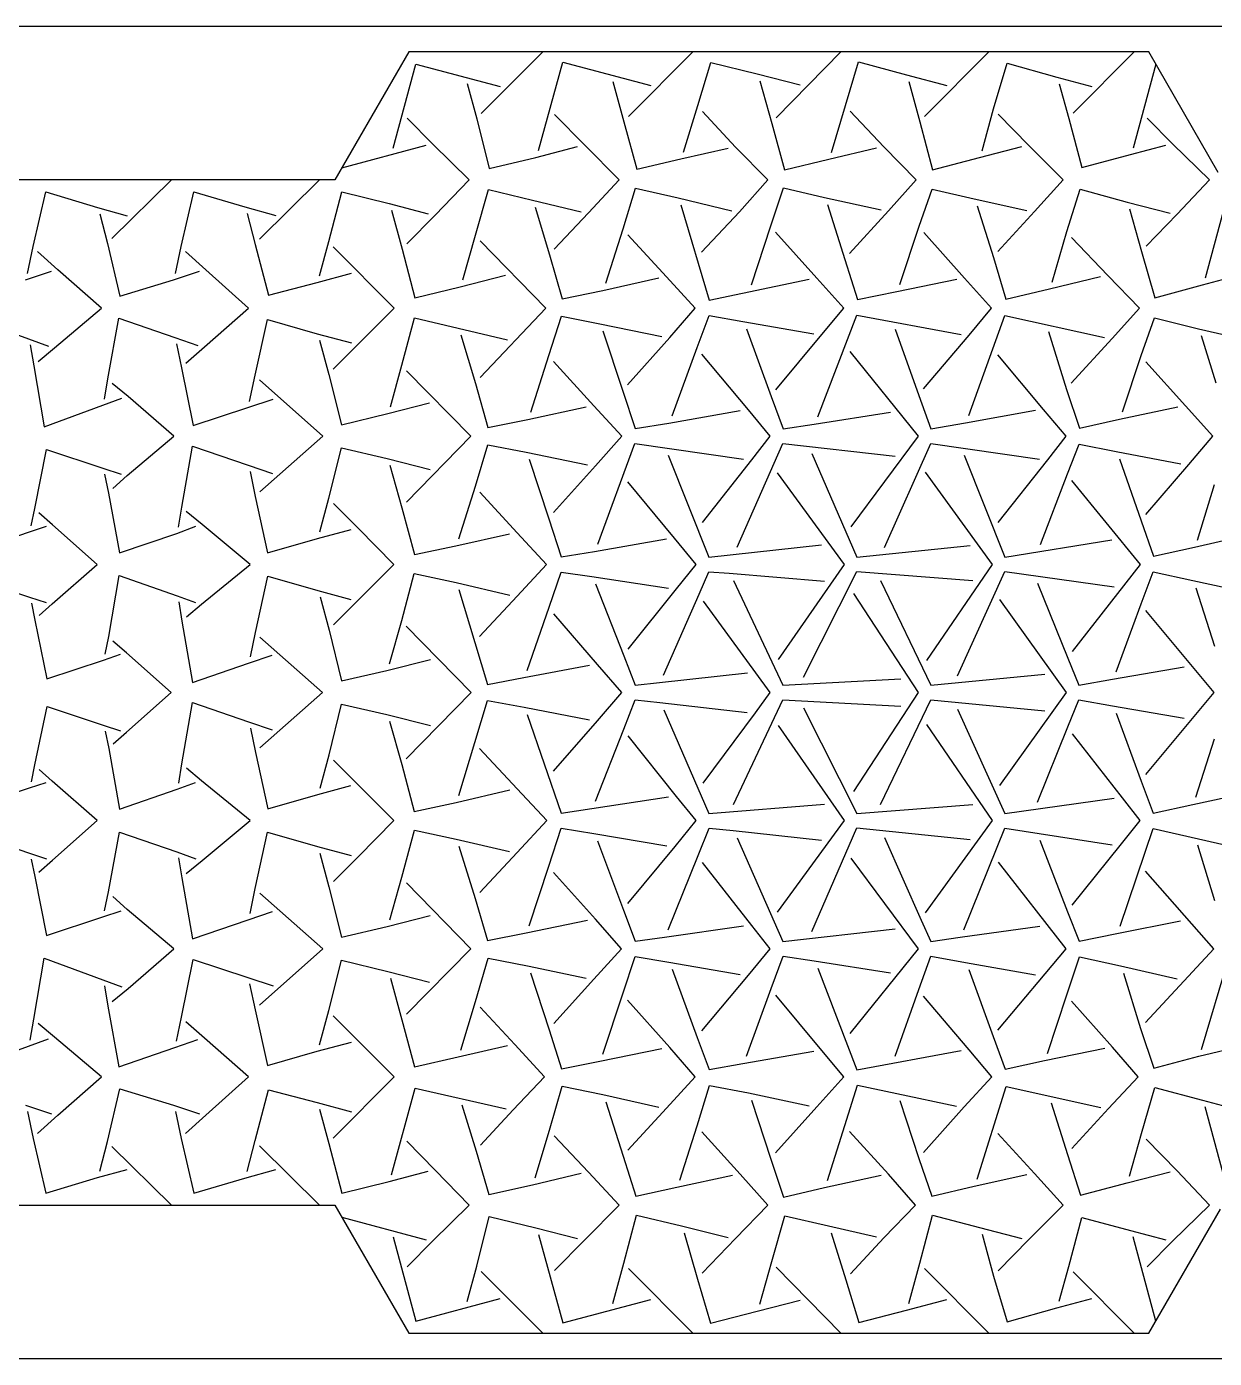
# Model space of a CAD drawing. Extents: x 1 to 258, y 1 to 91.
# Drawn here: x 128.6 to 208.9, y 1.2 to 91.2 of the extents above; entities that cross this region are included whole.
import ezdxf

# ---------------------------------------------------------------- set-up
doc = ezdxf.new("R2010")
doc.units = 0
doc.layers.add('BOUNDARY_1', color=4, linetype='CONTINUOUS')
doc.layers.add('CH', color=1, linetype='CONTINUOUS')

msp = doc.modelspace()

# ---------------------------------------------------------------- linework, layer by layer
at = {"layer": 'BOUNDARY_1'}
for p, q in [((258.085, 91.207), (0.955, 91.207)), ((154.477, 89.509), (149.477, 80.848)), ((204.477, 89.508), (154.477, 89.509)), ((209.184, 81.355), (204.477, 89.508)), ((149.477, 80.848), (109.477, 80.848)), ((109.477, 11.566), (149.477, 11.566)), ((149.477, 11.566), (154.477, 2.905)), ((204.477, 2.905), (209.321, 11.295)), ((154.477, 2.905), (204.477, 2.905)), ((0.955, 1.207), (258.085, 1.207))]:
    msp.add_line(p, q, dxfattribs=at)
at = {"layer": 'CH'}
for p, q in [((163.523, 89.508), (159.364, 85.339)), ((173.673, 89.508), (169.318, 85.141)), ((183.673, 89.508), (179.312, 85.042)), ((193.673, 89.508), (189.318, 85.141)), ((203.507, 89.508), (199.369, 85.358)), ((153.423, 82.995), (154.954, 88.681)), ((154.954, 88.681), (160.644, 87.165)), ((163.234, 82.829), (164.879, 88.812)), ((164.879, 88.812), (170.838, 87.223)), ((174.017, 85.876), (174.894, 88.786)), ((174.894, 88.786), (178.017, 88.01)), ((183.993, 85.876), (184.875, 88.818)), ((184.875, 88.818), (188.107, 87.951)), ((194.001, 85.66), (194.917, 88.746)), ((194.917, 88.746), (198.273, 87.785)), ((204.954, 88.681), (203.423, 82.995)), ((158.423, 87.36), (159.065, 84.976)), ((168.275, 87.498), (169.01, 84.769)), ((178.017, 88.01), (180.927, 87.268)), ((178.192, 87.554), (179.004, 84.662)), ((188.107, 87.951), (190.838, 87.223)), ((188.275, 87.498), (189.01, 84.769)), ((198.273, 87.785), (200.625, 87.159)), ((198.437, 87.346), (199.07, 84.996)), ((173.043, 82.725), (174.017, 85.876)), ((183.05, 82.708), (183.993, 85.876)), ((193.219, 82.815), (194.001, 85.66)), ((156.108, 83.268), (154.364, 85.017)), ((159.065, 84.976), (159.917, 81.609)), ((166.362, 83.189), (164.315, 85.264)), ((169.01, 84.769), (169.894, 81.57)), ((176.561, 83.062), (174.32, 85.481)), ((179.004, 84.662), (179.875, 81.537)), ((186.573, 83.083), (184.301, 85.484)), ((189.01, 84.769), (189.875, 81.537)), ((196.383, 83.183), (194.31, 85.284)), ((199.07, 84.996), (199.958, 81.681)), ((206.108, 83.268), (204.364, 85.017)), ((149.954, 81.674), (155.644, 83.191)), ((158.56, 80.848), (156.108, 83.268)), ((163.062, 82.374), (165.883, 83.11)), ((168.696, 80.848), (166.362, 83.189)), ((172.852, 82.265), (176.068, 82.997)), ((178.741, 80.848), (176.561, 83.062)), ((182.864, 82.244), (186.08, 83.011)), ((188.756, 80.848), (186.573, 83.083)), ((193.047, 82.359), (195.902, 83.104)), ((198.703, 80.848), (196.383, 83.183)), ((203.258, 82.555), (205.644, 83.191)), ((208.598, 80.848), (206.108, 83.268)), ((159.917, 81.609), (163.062, 82.374)), ((169.894, 81.57), (172.852, 82.265)), ((179.875, 81.537), (182.864, 82.244)), ((189.875, 81.537), (193.047, 82.359)), ((199.958, 81.681), (203.258, 82.555)), ((138.432, 80.848), (134.403, 76.892)), ((148.432, 80.848), (144.397, 76.844)), ((156.259, 78.477), (158.56, 80.848)), ((158.982, 77.116), (159.852, 80.197)), ((159.852, 80.197), (162.833, 79.481)), ((166.615, 78.625), (168.696, 80.848)), ((168.955, 77.551), (169.796, 80.295)), ((169.796, 80.295), (172.673, 79.631)), ((176.825, 78.687), (178.741, 80.848)), ((178.94, 77.748), (179.792, 80.302)), ((179.792, 80.302), (182.577, 79.667)), ((186.904, 78.753), (188.756, 80.848)), ((188.962, 77.715), (189.834, 80.23)), ((189.834, 80.23), (192.692, 79.561)), ((196.756, 78.707), (198.703, 80.848)), ((198.948, 77.352), (199.841, 80.217)), ((199.841, 80.217), (203.017, 79.35)), ((206.41, 78.53), (208.598, 80.848)), ((209.886, 80.138), (208.29, 74.211)), ((129.085, 76.339), (129.939, 80.047)), ((129.939, 80.047), (133.432, 78.989)), ((139.085, 76.339), (139.939, 80.047)), ((139.939, 80.047), (143.391, 79.02)), ((149.076, 76.678), (149.943, 80.04)), ((149.943, 80.04), (153.139, 79.246)), ((153.139, 79.246), (155.785, 78.555)), ((162.833, 79.481), (166.119, 78.697)), ((172.673, 79.631), (176.317, 78.762)), ((182.577, 79.667), (186.39, 78.82)), ((192.692, 79.561), (196.251, 78.772)), ((203.017, 79.35), (205.927, 78.607)), ((133.432, 78.989), (135.44, 78.431)), ((133.588, 78.559), (134.109, 76.542)), ((143.391, 79.02), (145.484, 78.45)), ((143.55, 78.588), (144.103, 76.491)), ((153.308, 78.797), (154.034, 76.159)), ((154.337, 76.531), (156.259, 78.477)), ((163.019, 79.015), (163.983, 75.777)), ((164.293, 76.171), (166.615, 78.625)), ((172.863, 79.153), (174.781, 72.714)), ((174.251, 75.967), (176.825, 78.687)), ((182.776, 79.188), (183.95, 75.462)), ((184.265, 75.874), (186.904, 78.753)), ((192.888, 79.091), (193.983, 75.614)), ((194.292, 76.019), (196.756, 78.707)), ((203.192, 78.893), (204.003, 76.002)), ((204.312, 76.381), (206.41, 78.53)), ((167.792, 73.86), (168.955, 77.551)), ((177.636, 73.757), (178.94, 77.748)), ((187.656, 73.788), (188.962, 77.715)), ((134.109, 76.542), (134.939, 72.988)), ((148.452, 74.363), (149.076, 76.678)), ((158.132, 74.086), (158.982, 77.116)), ((163.734, 72.187), (159.294, 76.733)), ((171.883, 74.288), (169.269, 77.14)), ((182.061, 74.202), (179.256, 77.327)), ((192.022, 74.199), (189.274, 77.294)), ((197.954, 73.949), (198.948, 77.352)), ((201.714, 74.393), (199.264, 76.956)), ((128.709, 74.531), (129.085, 76.339)), ((130.769, 74.781), (129.39, 76.011)), ((138.709, 74.531), (139.085, 76.339)), ((140.769, 74.781), (139.39, 76.011)), ((144.103, 76.491), (144.984, 73.066)), ((153.492, 72.187), (149.373, 76.317)), ((154.034, 76.159), (154.883, 72.89)), ((163.983, 75.777), (164.834, 72.805)), ((193.983, 75.614), (194.83, 72.798)), ((204.003, 76.002), (204.883, 72.89)), ((133.703, 72.187), (130.769, 74.781)), ((143.651, 72.187), (140.769, 74.781)), ((183.95, 75.462), (184.807, 72.759)), ((128.577, 74.102), (130.332, 74.68)), ((134.939, 72.988), (138.577, 74.102)), ((138.577, 74.102), (140.332, 74.68)), ((144.984, 73.066), (148.288, 73.925)), ((148.288, 73.925), (150.605, 74.542)), ((157.956, 73.624), (161.005, 74.403)), ((167.593, 73.383), (171.37, 74.221)), ((173.839, 72.187), (171.883, 74.288)), ((174.781, 72.714), (181.538, 74.139)), ((183.877, 72.187), (182.061, 74.202)), ((187.447, 73.307), (191.501, 74.14)), ((193.862, 72.187), (192.022, 74.199)), ((197.769, 73.477), (201.213, 74.317)), ((203.862, 72.187), (201.714, 74.393)), ((208.122, 73.759), (210.818, 74.477)), ((154.883, 72.89), (157.956, 73.624)), ((164.834, 72.805), (167.593, 73.383)), ((184.807, 72.759), (187.447, 73.307)), ((194.83, 72.798), (197.769, 73.477)), ((204.883, 72.89), (208.122, 73.759)), ((130.537, 69.51), (133.703, 72.187)), ((140.659, 69.564), (143.651, 72.187)), ((149.373, 68.057), (153.492, 72.187)), ((159.289, 67.49), (163.734, 72.187)), ((172.108, 70.204), (173.839, 72.187)), ((182.4, 70.406), (183.877, 72.187)), ((192.354, 70.354), (193.862, 72.187)), ((202.01, 70.127), (203.862, 72.187)), ((124.845, 71.55), (128.765, 70.114)), ((134.135, 67.402), (134.871, 71.504)), ((134.871, 71.504), (138.657, 70.192)), ((144.092, 67.66), (144.928, 71.406)), ((144.928, 71.406), (148.288, 70.45)), ((154.006, 68.319), (154.864, 71.517)), ((154.864, 71.517), (157.817, 70.835)), ((163.947, 68.989), (164.788, 71.648)), ((164.788, 71.648), (167.38, 71.127)), ((167.38, 71.127), (171.581, 70.264)), ((173.969, 69.52), (174.77, 71.68)), ((174.77, 71.68), (177.059, 71.279)), ((177.059, 71.279), (181.857, 70.451)), ((182.111, 64.841), (184.758, 71.7)), ((184.758, 71.7), (191.814, 70.405)), ((192.322, 64.935), (194.766, 71.687)), ((194.766, 71.687), (201.49, 70.195)), ((203.964, 68.978), (204.86, 71.524)), ((204.86, 71.524), (207.836, 70.785)), ((148.288, 70.45), (150.605, 69.832)), ((157.817, 70.835), (161.139, 70.043)), ((158.003, 70.369), (158.978, 67.095)), ((167.59, 70.641), (168.944, 66.571)), ((169.259, 66.996), (172.108, 70.204)), ((177.291, 70.787), (178.972, 66.217)), ((179.283, 66.664), (182.4, 70.406)), ((187.352, 70.772), (188.951, 66.282)), ((189.265, 66.725), (192.354, 70.354)), ((197.696, 70.597), (198.926, 66.694)), ((207.836, 70.785), (211.088, 70.045)), ((208.027, 70.323), (209.012, 67.138)), ((128.765, 70.114), (130.12, 69.62)), ((128.879, 69.697), (129.128, 68.277)), ((129.432, 68.584), (130.537, 69.51)), ((138.657, 70.192), (140.23, 69.665)), ((138.785, 69.77), (139.115, 68.145)), ((139.416, 68.466), (140.659, 69.564)), ((148.452, 70.012), (149.076, 67.696)), ((172.274, 64.914), (173.969, 69.52)), ((199.245, 67.11), (202.01, 70.127)), ((162.715, 65.148), (163.947, 68.989)), ((166.972, 65.585), (164.262, 68.573)), ((177.422, 65.301), (174.28, 69.072)), ((188.914, 63.527), (184.298, 69.249)), ((197.377, 65.335), (194.274, 69.02)), ((202.718, 65.165), (203.964, 68.978)), ((206.955, 65.576), (204.275, 68.561)), ((129.128, 68.277), (129.845, 64.164)), ((139.115, 68.145), (139.894, 64.249)), ((143.722, 65.884), (144.092, 67.66)), ((149.076, 67.696), (149.924, 64.301)), ((153.234, 65.509), (154.006, 68.319)), ((158.673, 63.527), (154.315, 67.943)), ((133.903, 66.038), (134.135, 67.402)), ((135.504, 66.216), (134.439, 67.099)), ((148.658, 63.527), (144.396, 67.332)), ((158.978, 67.095), (159.822, 64.125)), ((198.926, 66.694), (199.792, 64.073)), ((133.792, 65.623), (135.089, 66.104)), ((138.59, 63.527), (135.504, 66.216)), ((143.59, 65.457), (145.313, 66.025)), ((153.062, 65.054), (155.883, 65.789)), ((168.944, 66.571), (169.773, 64.04)), ((178.972, 66.217), (179.766, 64.027)), ((188.951, 66.282), (189.762, 64.021)), ((129.845, 64.164), (133.792, 65.623)), ((139.894, 64.249), (143.59, 65.457)), ((149.924, 64.301), (153.062, 65.054)), ((162.512, 64.667), (166.454, 65.52)), ((168.862, 63.527), (166.972, 65.585)), ((172.041, 64.42), (176.877, 65.255)), ((178.907, 63.527), (177.422, 65.301)), ((181.867, 64.344), (187.022, 65.151)), ((192.092, 64.442), (196.836, 65.287)), ((198.907, 63.527), (197.377, 65.335)), ((202.513, 64.687), (206.438, 65.515)), ((208.809, 63.527), (206.955, 65.576)), ((159.822, 64.125), (162.512, 64.667)), ((169.773, 64.04), (172.041, 64.42)), ((179.766, 64.027), (181.867, 64.344)), ((189.762, 64.021), (192.092, 64.442)), ((199.792, 64.073), (202.513, 64.687)), ((135.454, 60.868), (138.59, 63.527)), ((144.405, 59.77), (148.658, 63.527)), ((154.312, 59.061), (158.673, 63.527)), ((167.083, 61.52), (168.862, 63.527)), ((167.256, 56.24), (169.758, 63.04)), ((169.758, 63.04), (177.103, 61.969)), ((176.663, 56.03), (179.758, 63.04)), ((177.66, 61.938), (178.907, 63.527)), ((179.758, 63.04), (187.339, 62.179)), ((184.378, 57.393), (188.914, 63.527)), ((186.613, 56.015), (189.758, 63.04)), ((189.758, 63.04), (197.103, 61.969)), ((197.66, 61.938), (198.907, 63.527)), ((198.981, 60.994), (199.781, 63.001)), ((199.781, 63.001), (202.281, 62.493)), ((207.18, 61.616), (208.809, 63.527)), ((129.196, 58.65), (129.992, 62.635)), ((129.992, 62.635), (133.791, 61.372)), ((139.135, 58.742), (139.864, 62.857)), ((139.864, 62.857), (143.631, 61.562)), ((149.081, 59.337), (149.928, 62.746)), ((149.928, 62.746), (153.017, 62.03)), ((158.974, 60.143), (159.807, 62.955)), ((159.807, 62.955), (162.413, 62.457)), ((162.413, 62.457), (166.558, 61.583)), ((172.013, 62.25), (174.758, 55.354)), ((181.714, 62.349), (184.758, 55.354)), ((192.013, 62.25), (194.758, 55.354)), ((202.281, 62.493), (206.649, 61.668)), ((133.791, 61.372), (135.038, 60.962)), ((143.631, 61.562), (145.266, 61.013)), ((153.017, 62.03), (155.927, 61.287)), ((153.192, 61.573), (154.004, 58.681)), ((162.62, 61.971), (163.936, 57.944)), ((164.253, 58.367), (167.083, 61.52)), ((174.315, 57.701), (177.66, 61.938)), ((194.315, 57.701), (197.66, 61.938)), ((202.501, 62.008), (203.97, 57.812)), ((204.281, 58.245), (207.18, 61.616)), ((133.918, 60.965), (134.186, 59.68)), ((134.475, 59.994), (135.454, 60.868)), ((143.759, 61.137), (144.102, 59.447)), ((172.443, 56.632), (169.277, 60.433)), ((183.914, 54.867), (179.391, 61.052)), ((193.914, 54.867), (189.404, 61.103)), ((197.16, 56.2), (198.981, 60.994)), ((203.914, 54.867), (199.29, 60.537)), ((134.186, 59.68), (134.92, 55.635)), ((144.102, 59.447), (144.932, 55.654)), ((157.856, 56.595), (158.974, 60.143)), ((161.798, 56.994), (159.284, 59.736)), ((207.773, 56.51), (208.934, 60.262)), ((128.962, 57.466), (129.196, 58.65)), ((138.903, 57.378), (139.135, 58.742)), ((148.467, 57.056), (149.081, 59.337)), ((151.046, 57.304), (149.378, 58.977)), ((154.004, 58.681), (154.86, 55.53)), ((130.394, 57.548), (129.485, 58.343)), ((140.504, 57.556), (139.439, 58.438)), ((163.936, 57.944), (164.766, 55.367)), ((203.97, 57.812), (204.792, 55.413)), ((124.992, 55.759), (128.841, 57.062)), ((128.841, 57.062), (129.984, 57.452)), ((133.417, 54.867), (130.394, 57.548)), ((134.92, 55.635), (138.792, 56.963)), ((138.792, 56.963), (140.089, 57.444)), ((143.756, 54.867), (140.504, 57.556)), ((148.304, 56.619), (150.586, 57.228)), ((153.47, 54.867), (151.046, 57.304)), ((157.659, 56.123), (161.291, 56.929)), ((163.786, 54.867), (161.798, 56.994)), ((207.577, 56.029), (211.406, 56.9)), ((144.932, 55.654), (148.304, 56.619)), ((154.86, 55.53), (157.659, 56.123)), ((167.023, 55.745), (171.898, 56.587)), ((173.899, 54.867), (172.443, 56.632)), ((174.758, 55.354), (182.377, 56.179)), ((184.758, 55.354), (192.414, 56.142)), ((194.758, 55.354), (201.981, 56.523)), ((204.792, 55.413), (207.577, 56.029)), ((164.766, 55.367), (167.023, 55.745)), ((130.375, 52.192), (133.417, 54.867)), ((134.196, 49.99), (134.909, 54.118)), ((134.909, 54.118), (138.819, 52.747)), ((140.47, 52.167), (143.756, 54.867)), ((144.108, 50.268), (144.939, 54.066)), ((144.939, 54.066), (148.319, 53.099)), ((151.025, 52.424), (153.47, 54.867)), ((153.998, 51.073), (154.837, 54.243)), ((154.837, 54.243), (157.673, 53.633)), ((161.81, 52.716), (163.786, 54.867)), ((163.962, 51.966), (164.781, 54.34)), ((164.781, 54.34), (166.851, 54.039)), ((166.851, 54.039), (172.021, 53.258)), ((172.573, 53.224), (173.899, 54.867)), ((174.099, 52.856), (174.762, 54.373)), ((174.762, 54.373), (176.116, 54.269)), ((176.116, 54.269), (182.562, 53.742)), ((179.46, 48.428), (183.914, 54.867)), ((181.151, 47.249), (184.758, 54.38)), ((184.758, 54.38), (192.598, 53.78)), ((189.476, 48.377), (193.914, 54.867)), ((191.562, 47.341), (194.758, 54.38)), ((194.758, 54.38), (202.143, 53.343)), ((199.324, 48.989), (203.914, 54.867)), ((203.969, 52.2), (204.77, 54.36)), ((204.77, 54.36), (207.462, 53.772)), ((125.026, 53.916), (128.845, 52.652)), ((157.673, 53.633), (161.302, 52.787)), ((157.865, 53.157), (158.948, 49.592)), ((167.098, 53.544), (169.006, 48.676)), ((169.312, 49.137), (172.573, 53.224)), ((176.409, 53.771), (179.758, 46.694)), ((186.358, 53.782), (189.758, 46.694)), ((196.963, 53.607), (199.02, 48.52)), ((207.462, 53.772), (211.514, 52.895)), ((207.666, 53.287), (208.933, 49.339)), ((128.845, 52.652), (129.965, 52.283)), ((128.971, 52.251), (129.211, 51.096)), ((138.819, 52.747), (140.059, 52.279)), ((138.927, 52.334), (139.142, 51.026)), ((148.319, 53.099), (150.566, 52.5)), ((148.482, 52.663), (149.087, 50.417)), ((149.383, 50.776), (151.025, 52.424)), ((159.263, 49.996), (161.81, 52.716)), ((171.683, 47.383), (174.099, 52.856)), ((177.924, 47.539), (174.393, 52.369)), ((188.914, 46.206), (184.543, 52.896)), ((198.914, 46.206), (194.417, 52.494)), ((129.495, 51.406), (130.375, 52.192)), ((139.445, 51.326), (140.47, 52.167)), ((162.467, 47.698), (163.962, 51.966)), ((167.223, 48.103), (164.274, 51.531)), ((202.274, 47.594), (203.969, 52.2)), ((208.899, 46.206), (204.28, 51.751)), ((129.211, 51.096), (130.007, 47.124)), ((139.142, 51.026), (139.864, 46.876)), ((149.087, 50.417), (149.928, 46.987)), ((153.177, 48.147), (153.998, 51.073)), ((158.688, 46.206), (154.307, 50.693)), ((133.962, 48.805), (134.196, 49.99)), ((135.394, 48.888), (134.485, 49.683)), ((143.772, 48.61), (144.108, 50.268)), ((148.643, 46.206), (144.411, 49.945)), ((158.948, 49.592), (159.796, 46.759)), ((133.841, 48.401), (134.984, 48.791)), ((138.425, 46.206), (135.394, 48.888)), ((143.644, 48.187), (145.248, 48.725)), ((169.006, 48.676), (169.77, 46.713)), ((130.007, 47.124), (133.841, 48.401)), ((139.864, 46.876), (143.644, 48.187)), ((153.002, 47.689), (155.947, 48.441)), ((162.246, 47.21), (166.69, 48.05)), ((168.869, 46.206), (167.223, 48.103)), ((199.02, 48.52), (199.762, 46.7)), ((202.041, 47.1), (206.877, 47.935)), ((149.928, 46.987), (153.002, 47.689)), ((159.796, 46.759), (162.246, 47.21)), ((169.77, 46.713), (171.408, 46.884)), ((171.408, 46.884), (177.356, 47.529)), ((178.907, 46.206), (177.924, 47.539)), ((179.758, 46.694), (187.737, 47.135)), ((189.758, 46.694), (197.452, 47.445)), ((199.762, 46.7), (202.041, 47.1)), ((135.395, 43.535), (138.425, 46.206)), ((144.411, 42.468), (148.643, 46.206)), ((154.307, 41.72), (158.688, 46.206)), ((167.221, 44.293), (168.869, 46.206)), ((177.907, 44.844), (178.907, 46.206)), ((184.543, 39.517), (188.914, 46.206)), ((194.417, 39.919), (198.914, 46.206)), ((204.28, 40.662), (208.899, 46.206)), ((129.211, 41.317), (130.026, 45.256)), ((130.026, 45.256), (133.831, 44.007)), ((139.142, 41.387), (139.864, 45.537)), ((139.864, 45.537), (143.644, 44.226)), ((149.087, 41.996), (149.928, 45.426)), ((149.928, 45.426), (153.002, 44.724)), ((158.948, 42.821), (159.788, 45.667)), ((159.788, 45.667), (162.262, 45.209)), ((162.262, 45.209), (166.688, 44.349)), ((169.006, 43.737), (169.766, 45.706)), ((169.766, 45.706), (171.442, 45.528)), ((171.442, 45.528), (177.339, 44.858)), ((171.714, 45.029), (174.758, 38.033)), ((176.409, 38.642), (179.758, 45.719)), ((179.758, 45.719), (187.737, 45.278)), ((181.151, 45.164), (184.758, 38.033)), ((186.358, 38.631), (189.758, 45.719)), ((189.758, 45.719), (197.452, 44.968)), ((191.562, 45.072), (194.758, 38.033)), ((199.02, 43.893), (199.762, 45.713)), ((199.762, 45.713), (202.041, 45.313)), ((202.041, 45.313), (206.877, 44.478)), ((143.644, 44.226), (145.248, 43.688)), ((153.002, 44.724), (155.947, 43.972)), ((153.177, 44.266), (153.998, 41.34)), ((162.481, 44.72), (164.773, 38.059)), ((164.263, 40.891), (167.221, 44.293)), ((174.378, 40.072), (177.907, 44.844)), ((202.274, 44.819), (203.969, 40.213)), ((133.831, 44.007), (134.983, 43.627)), ((133.958, 43.604), (134.205, 42.417)), ((134.49, 42.728), (135.395, 43.535)), ((143.772, 43.803), (144.108, 42.145)), ((167.098, 38.869), (169.006, 43.737)), ((172.573, 39.189), (169.312, 43.276)), ((183.914, 37.546), (179.46, 43.985)), ((193.914, 37.546), (189.476, 44.036)), ((196.963, 38.805), (199.02, 43.893)), ((202.702, 39.099), (199.324, 43.423)), ((134.205, 42.417), (134.928, 38.327)), ((157.865, 39.256), (158.948, 42.821)), ((161.81, 39.697), (159.263, 42.417)), ((207.666, 39.126), (208.933, 43.074)), ((144.108, 42.145), (144.939, 38.347)), ((148.482, 39.749), (149.087, 41.996)), ((151.025, 39.989), (149.383, 41.637)), ((128.971, 40.162), (129.211, 41.317)), ((130.375, 40.221), (129.495, 41.007)), ((138.927, 40.079), (139.142, 41.387)), ((140.47, 40.246), (139.445, 41.087)), ((153.998, 41.34), (154.837, 38.17)), ((125.026, 38.497), (128.845, 39.761)), ((128.845, 39.761), (129.965, 40.13)), ((133.417, 37.546), (130.375, 40.221)), ((134.928, 38.327), (138.819, 39.666)), ((138.819, 39.666), (140.059, 40.133)), ((143.756, 37.546), (140.47, 40.246)), ((148.319, 39.314), (150.566, 39.913)), ((153.47, 37.546), (151.025, 39.989)), ((157.673, 38.78), (161.302, 39.626)), ((163.801, 37.546), (161.81, 39.697)), ((203.969, 40.213), (204.77, 38.053)), ((144.939, 38.347), (148.319, 39.314)), ((154.837, 38.17), (157.673, 38.78)), ((164.773, 38.059), (172.021, 39.155)), ((173.892, 37.546), (172.573, 39.189)), ((194.758, 38.033), (202.143, 39.07)), ((203.907, 37.546), (202.702, 39.099)), ((207.462, 38.641), (211.514, 39.518)), ((174.758, 38.033), (182.562, 38.671)), ((184.758, 38.033), (192.598, 38.633)), ((204.77, 38.053), (207.462, 38.641)), ((130.394, 34.865), (133.417, 37.546)), ((140.504, 34.857), (143.756, 37.546)), ((151.046, 35.109), (153.47, 37.546)), ((161.794, 35.404), (163.801, 37.546)), ((163.936, 34.469), (164.77, 37.039)), ((164.77, 37.039), (166.989, 36.674)), ((172.466, 35.807), (173.892, 37.546)), ((174.027, 35.186), (174.766, 37.046)), ((174.766, 37.046), (176.388, 36.883)), ((179.391, 31.361), (183.914, 37.546)), ((181.714, 30.064), (184.758, 37.059)), ((184.758, 37.059), (192.414, 36.271)), ((189.404, 31.31), (193.914, 37.546)), ((191.982, 30.159), (194.766, 37.046)), ((194.766, 37.046), (202.001, 35.914)), ((202.544, 30.409), (204.781, 37.02)), ((202.552, 35.877), (203.907, 37.546)), ((204.781, 37.02), (211.406, 35.513)), ((124.992, 36.654), (128.841, 35.351)), ((134.186, 32.733), (134.92, 36.778)), ((134.92, 36.778), (138.792, 35.45)), ((144.102, 32.966), (144.932, 36.759)), ((144.932, 36.759), (148.304, 35.794)), ((154.004, 33.732), (154.852, 36.896)), ((154.852, 36.896), (157.674, 36.294)), ((157.674, 36.294), (161.287, 35.472)), ((166.989, 36.674), (171.919, 35.849)), ((167.226, 36.179), (168.976, 31.498)), ((176.388, 36.883), (182.377, 36.234)), ((176.663, 36.383), (179.758, 29.373)), ((186.613, 36.398), (189.111, 30.819)), ((197.129, 36.219), (198.993, 31.387)), ((128.841, 35.351), (129.984, 34.961)), ((138.792, 35.45), (140.089, 34.969)), ((148.304, 35.794), (150.586, 35.185)), ((148.467, 35.357), (149.081, 33.076)), ((149.378, 33.436), (151.046, 35.109)), ((157.868, 35.82), (158.963, 32.281)), ((159.276, 32.686), (161.794, 35.404)), ((169.286, 31.95), (172.466, 35.807)), ((172, 30.172), (174.027, 35.186)), ((199.301, 31.846), (202.552, 35.877)), ((207.773, 35.903), (208.934, 32.151)), ((128.962, 34.947), (129.196, 33.763)), ((129.485, 34.07), (130.394, 34.865)), ((138.903, 35.035), (139.135, 33.671)), ((139.439, 33.975), (140.504, 34.857)), ((162.62, 30.442), (163.936, 34.469)), ((177.658, 30.456), (174.329, 34.718)), ((188.914, 28.886), (184.378, 35.02)), ((198.899, 28.886), (194.327, 34.741)), ((129.196, 33.763), (129.992, 29.778)), ((139.135, 33.671), (139.864, 29.556)), ((153.192, 30.84), (154.004, 33.732)), ((158.673, 28.886), (154.312, 33.352)), ((167.083, 30.893), (164.253, 34.046)), ((208.869, 28.886), (204.262, 34.129)), ((133.918, 31.448), (134.186, 32.733)), ((135.454, 31.545), (134.475, 32.419)), ((143.759, 31.276), (144.102, 32.966)), ((148.658, 28.886), (144.405, 32.643)), ((149.081, 33.076), (149.928, 29.667)), ((138.59, 28.886), (135.454, 31.545)), ((158.963, 32.281), (159.8, 29.445)), ((129.992, 29.778), (133.791, 31.041)), ((133.791, 31.041), (135.038, 31.451)), ((139.864, 29.556), (143.631, 30.851)), ((143.631, 30.851), (145.266, 31.4)), ((153.017, 30.383), (155.927, 31.126)), ((162.413, 29.956), (166.558, 30.83)), ((168.847, 28.886), (167.083, 30.893)), ((168.976, 31.498), (169.77, 29.393)), ((189.111, 30.819), (189.762, 29.38)), ((198.993, 31.387), (199.773, 29.399)), ((202.33, 29.922), (206.625, 30.781)), ((149.928, 29.667), (153.017, 30.383)), ((159.8, 29.445), (162.413, 29.956)), ((171.746, 29.676), (177.102, 30.428)), ((178.892, 28.886), (177.658, 30.456)), ((179.758, 29.373), (187.339, 30.234)), ((191.728, 29.662), (197.122, 30.419)), ((199.773, 29.399), (202.33, 29.922)), ((135.504, 26.197), (138.59, 28.886)), ((144.396, 25.08), (148.658, 28.886)), ((154.315, 24.47), (158.673, 28.886)), ((166.976, 26.844), (168.847, 28.886)), ((169.77, 29.393), (171.746, 29.676)), ((177.422, 27.112), (178.892, 28.886)), ((184.298, 23.164), (188.914, 28.886)), ((189.762, 29.38), (191.728, 29.662)), ((194.274, 23.393), (198.899, 28.886)), ((204.252, 23.902), (208.869, 28.886)), ((129.128, 24.135), (129.845, 28.249)), ((129.845, 28.249), (133.792, 26.79)), ((139.115, 24.268), (139.894, 28.164)), ((139.894, 28.164), (143.59, 26.956)), ((149.076, 24.716), (149.924, 28.112)), ((149.924, 28.112), (153.062, 27.359)), ((158.988, 25.329), (159.837, 28.262)), ((159.837, 28.262), (162.496, 27.741)), ((168.944, 25.842), (169.773, 28.373)), ((169.773, 28.373), (172.041, 27.993)), ((172.041, 27.993), (176.877, 27.158)), ((178.972, 26.196), (179.766, 28.386)), ((179.766, 28.386), (181.867, 28.069)), ((181.867, 28.069), (187.022, 27.262)), ((188.951, 26.131), (189.762, 28.392)), ((189.762, 28.392), (192.092, 27.971)), ((192.092, 27.971), (196.836, 27.126)), ((198.957, 25.776), (199.792, 28.34)), ((199.792, 28.34), (202.577, 27.724)), ((208.05, 22.086), (209.871, 28.203)), ((153.062, 27.359), (155.883, 26.623)), ((162.496, 27.741), (166.458, 26.906)), ((162.702, 27.261), (163.959, 23.413)), ((172.274, 27.499), (173.969, 22.893)), ((174.28, 23.341), (177.422, 27.112)), ((182.111, 27.572), (184.758, 20.713)), ((192.322, 27.478), (193.961, 22.948)), ((202.577, 27.724), (206.406, 26.853)), ((202.773, 27.243), (203.934, 23.491)), ((133.792, 26.79), (135.089, 26.308)), ((133.903, 26.375), (134.135, 25.011)), ((134.439, 25.314), (135.504, 26.197)), ((143.59, 26.956), (145.313, 26.388)), ((143.722, 26.529), (144.092, 24.753)), ((153.234, 26.904), (154.006, 24.094)), ((164.272, 23.831), (166.976, 26.844)), ((177.291, 21.626), (178.972, 26.196)), ((187.352, 21.641), (188.951, 26.131)), ((157.991, 22.046), (158.988, 25.329)), ((167.59, 21.772), (168.944, 25.842)), ((172.108, 22.209), (169.259, 25.417)), ((182.4, 22.007), (179.283, 25.749)), ((192.354, 22.059), (189.265, 25.688)), ((197.64, 21.813), (198.957, 25.776)), ((202.043, 22.231), (199.27, 25.353)), ((134.135, 25.011), (134.871, 20.909)), ((144.092, 24.753), (144.928, 21.007)), ((148.452, 22.401), (149.076, 24.716)), ((153.492, 20.226), (149.373, 24.355)), ((161.641, 22.428), (159.296, 24.933)), ((128.879, 22.716), (129.128, 24.135)), ((130.537, 22.903), (129.432, 23.829)), ((138.785, 22.643), (139.115, 24.268)), ((140.659, 22.849), (139.416, 23.947)), ((154.006, 24.094), (154.871, 20.909)), ((163.959, 23.413), (164.796, 20.778)), ((203.934, 23.491), (204.826, 20.83)), ((128.765, 22.299), (130.12, 22.793)), ((133.703, 20.226), (130.537, 22.903)), ((138.657, 22.221), (140.23, 22.748)), ((143.651, 20.226), (140.659, 22.849)), ((148.288, 21.963), (150.605, 22.581)), ((173.969, 22.893), (174.77, 20.732)), ((193.961, 22.948), (194.785, 20.759)), ((124.845, 20.863), (128.765, 22.299)), ((134.871, 20.909), (138.657, 22.221)), ((144.928, 21.007), (148.288, 21.963)), ((157.802, 21.58), (161.143, 22.359)), ((163.651, 20.226), (161.641, 22.428)), ((167.38, 21.286), (171.581, 22.149)), ((173.839, 20.226), (172.108, 22.209)), ((177.059, 21.134), (181.857, 21.962)), ((183.877, 20.226), (182.4, 22.007)), ((184.758, 20.713), (191.814, 22.008)), ((193.877, 20.226), (192.354, 22.059)), ((197.43, 21.331), (201.521, 22.171)), ((203.771, 20.226), (202.043, 22.231)), ((204.826, 20.83), (207.864, 21.623)), ((207.864, 21.623), (211.08, 22.39)), ((154.871, 20.909), (157.802, 21.58)), ((164.796, 20.778), (167.38, 21.286)), ((174.77, 20.732), (177.059, 21.134)), ((194.785, 20.759), (197.43, 21.331)), ((130.769, 17.632), (133.703, 20.226)), ((140.769, 17.632), (143.651, 20.226)), ((149.373, 16.096), (153.492, 20.226)), ((161.54, 18.005), (163.651, 20.226)), ((171.883, 18.125), (173.839, 20.226)), ((182.061, 18.211), (183.877, 20.226)), ((192.019, 18.197), (193.877, 20.226)), ((201.756, 18.085), (203.771, 20.226)), ((134.109, 15.871), (134.939, 19.425)), ((134.939, 19.425), (138.577, 18.311)), ((144.103, 15.922), (144.984, 19.347)), ((144.984, 19.347), (148.288, 18.488)), ((153.308, 13.616), (154.917, 19.464)), ((154.917, 19.464), (161.048, 18.07)), ((163.983, 16.636), (164.834, 19.608)), ((164.834, 19.608), (167.593, 19.03)), ((167.593, 19.03), (171.37, 18.191)), ((173.971, 16.918), (174.807, 19.654)), ((174.807, 19.654), (177.429, 19.141)), ((177.429, 19.141), (181.538, 18.274)), ((183.95, 16.951), (184.8, 19.667)), ((184.8, 19.667), (187.463, 19.111)), ((187.463, 19.111), (191.498, 18.26)), ((192.888, 13.322), (194.856, 19.569)), ((194.856, 19.569), (201.251, 18.15)), ((204.003, 16.411), (204.883, 19.523)), ((204.883, 19.523), (208.122, 18.654)), ((128.577, 18.311), (130.332, 17.733)), ((138.577, 18.311), (140.332, 17.733)), ((148.288, 18.488), (150.605, 17.871)), ((148.452, 18.05), (149.076, 15.735)), ((158.059, 18.334), (159.022, 15.219)), ((159.324, 15.613), (161.54, 18.005)), ((167.792, 18.552), (168.955, 14.862)), ((169.269, 15.273), (171.883, 18.125)), ((177.636, 18.656), (178.94, 14.665)), ((179.256, 15.086), (182.061, 18.211)), ((187.669, 18.629), (188.95, 14.709)), ((189.264, 15.128), (192.019, 18.197)), ((197.888, 18.47), (198.983, 14.992)), ((199.292, 15.397), (201.756, 18.085)), ((208.122, 18.654), (210.818, 17.936)), ((209.886, 12.275), (208.29, 18.202)), ((128.709, 17.882), (129.085, 16.074)), ((129.39, 16.402), (130.769, 17.632)), ((138.709, 17.882), (139.085, 16.074)), ((139.39, 16.402), (140.769, 17.632)), ((163.019, 13.398), (163.983, 16.636)), ((166.615, 13.788), (164.293, 16.242)), ((172.795, 13.256), (173.971, 16.918)), ((176.866, 13.658), (174.281, 16.507)), ((182.776, 13.225), (183.95, 16.951)), ((186.904, 13.66), (184.265, 16.539)), ((196.756, 13.706), (194.292, 16.394)), ((203.192, 13.519), (204.003, 16.411)), ((129.085, 16.074), (129.939, 12.366)), ((133.588, 13.853), (134.109, 15.871)), ((138.432, 11.565), (134.403, 15.521)), ((139.085, 16.074), (139.939, 12.366)), ((143.55, 13.825), (144.103, 15.922)), ((148.432, 11.565), (144.397, 15.569)), ((149.076, 15.735), (149.943, 12.372)), ((156.259, 13.936), (154.337, 15.882)), ((206.41, 13.883), (204.312, 16.031)), ((159.022, 15.219), (159.886, 12.275)), ((168.955, 14.862), (169.822, 12.164)), ((178.94, 14.665), (179.792, 12.111)), ((188.95, 14.709), (189.826, 12.17)), ((198.983, 14.992), (199.868, 12.242)), ((133.432, 13.424), (135.44, 13.982)), ((143.391, 13.393), (145.484, 13.963)), ((153.139, 13.167), (155.785, 13.858)), ((158.56, 11.565), (156.259, 13.936)), ((162.833, 12.932), (166.119, 13.716)), ((168.696, 11.565), (166.615, 13.788)), ((172.594, 12.781), (176.354, 13.594)), ((178.734, 11.565), (176.866, 13.658)), ((182.577, 12.746), (186.39, 13.593)), ((188.726, 11.565), (186.904, 13.66)), ((192.692, 12.852), (196.251, 13.641)), ((198.703, 11.565), (196.756, 13.706)), ((203.017, 13.063), (205.927, 13.806)), ((208.598, 11.565), (206.41, 13.883)), ((129.939, 12.366), (133.432, 13.424)), ((139.939, 12.366), (143.391, 13.393)), ((149.943, 12.372), (153.139, 13.167)), ((159.886, 12.275), (162.833, 12.932)), ((169.822, 12.164), (172.594, 12.781)), ((179.792, 12.111), (182.577, 12.746)), ((189.826, 12.17), (192.692, 12.852)), ((199.868, 12.242), (203.017, 13.063)), ((156.108, 9.144), (158.56, 11.565)), ((159.065, 7.437), (159.917, 10.804)), ((159.917, 10.804), (163.062, 10.039)), ((166.362, 9.224), (168.696, 11.565)), ((169.01, 7.644), (169.871, 10.882)), ((169.871, 10.882), (172.895, 10.156)), ((176.547, 9.311), (178.734, 11.565)), ((179.004, 7.751), (179.89, 10.85)), ((179.89, 10.85), (182.836, 10.163)), ((186.583, 9.358), (188.726, 11.565)), ((189.01, 7.644), (189.875, 10.876)), ((189.875, 10.876), (193.047, 10.054)), ((196.383, 9.229), (198.703, 11.565)), ((206.108, 9.144), (208.598, 11.565)), ((149.954, 10.739), (155.644, 9.222)), ((163.062, 10.039), (165.883, 9.303)), ((172.895, 10.156), (176.055, 9.384)), ((182.836, 10.163), (186.088, 9.423)), ((193.047, 10.054), (195.902, 9.309)), ((199.07, 7.417), (199.958, 10.732)), ((199.958, 10.732), (203.258, 9.858)), ((153.423, 9.418), (154.954, 3.732)), ((154.364, 7.396), (156.108, 9.144)), ((163.234, 9.584), (164.879, 3.601)), ((164.315, 7.149), (166.362, 9.224)), ((173.077, 9.693), (173.989, 6.57)), ((174.299, 6.959), (176.547, 9.311)), ((183.027, 9.701), (184.012, 6.516)), ((184.316, 6.911), (186.583, 9.358)), ((193.219, 9.598), (194.001, 6.753)), ((194.31, 7.129), (196.383, 9.229)), ((203.258, 9.858), (205.644, 9.222)), ((204.954, 3.732), (203.423, 9.418)), ((204.364, 7.396), (206.108, 9.144)), ((158.423, 5.053), (159.065, 7.437)), ((168.275, 4.915), (169.01, 7.644)), ((173.673, 2.905), (169.318, 7.272)), ((178.192, 4.859), (179.004, 7.751)), ((183.673, 2.905), (179.312, 7.371)), ((188.275, 4.915), (189.01, 7.644)), ((193.673, 2.905), (189.318, 7.272)), ((198.437, 5.067), (199.07, 7.417)), ((163.523, 2.905), (159.364, 7.074)), ((173.989, 6.57), (174.871, 3.588)), ((184.012, 6.516), (184.89, 3.621)), ((194.001, 6.753), (194.917, 3.666)), ((203.507, 2.905), (199.369, 7.055)), ((154.954, 3.732), (160.644, 5.248)), ((164.879, 3.601), (170.838, 5.19)), ((178.017, 4.402), (180.927, 5.145)), ((188.107, 4.462), (190.838, 5.19)), ((194.917, 3.666), (198.273, 4.627)), ((198.273, 4.627), (200.625, 5.254)), ((174.871, 3.588), (178.017, 4.402)), ((184.89, 3.621), (188.107, 4.462))]:
    msp.add_line(p, q, dxfattribs=at)

doc.saveas('drawing.dxf')
